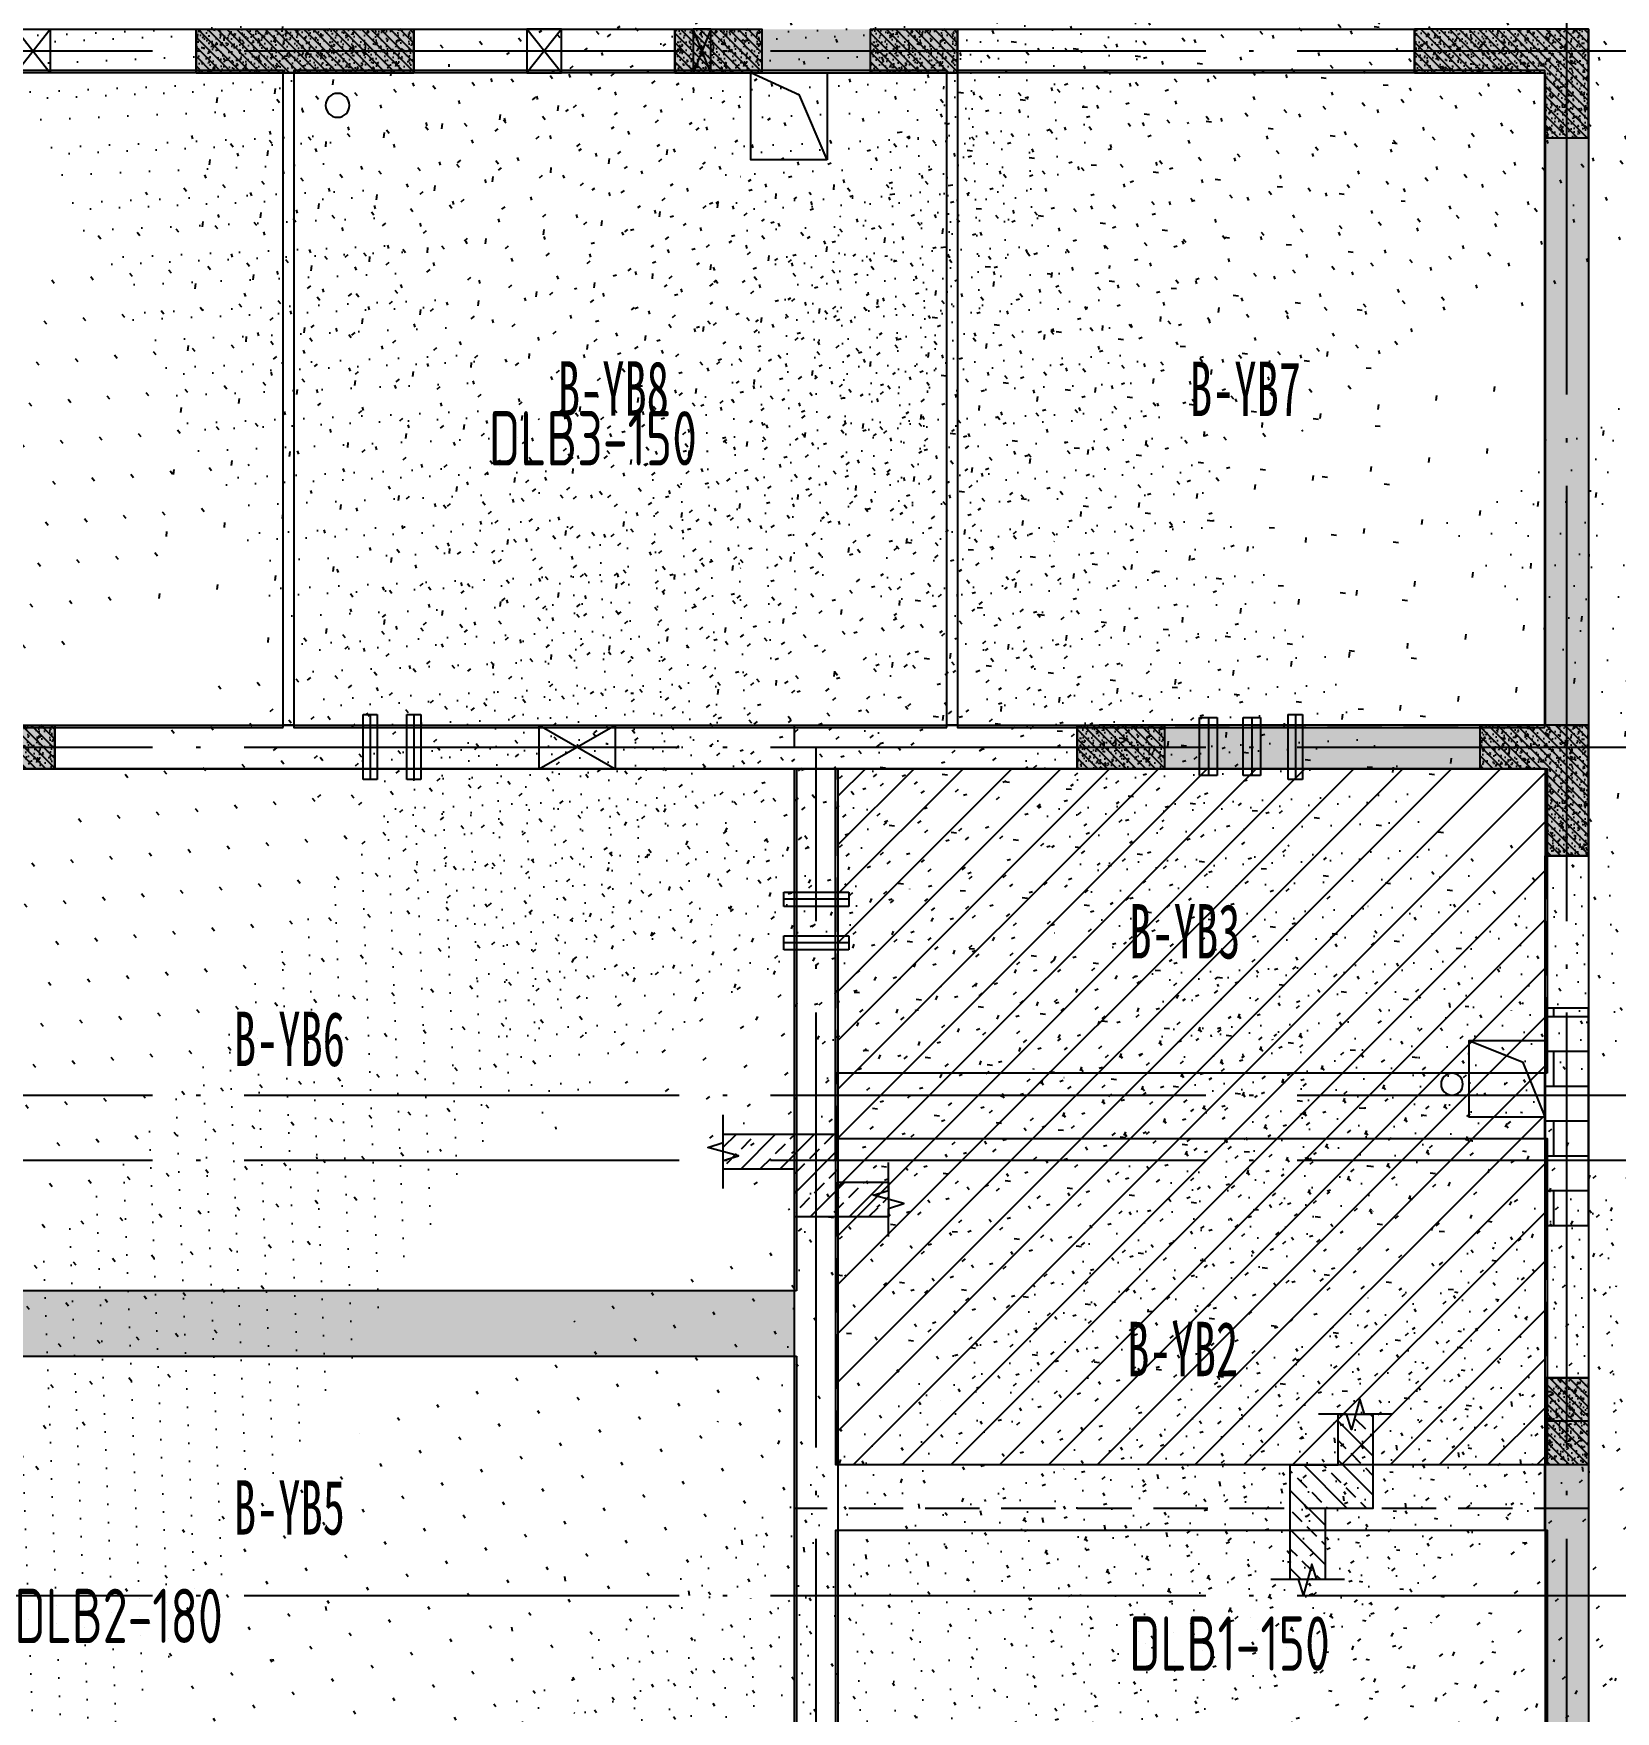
# Model space of a CAD drawing. Extents: x -3200781797 to -8106663, y 494714 to 1244925.
# Drawn here: x -8135948 to -8128677, y 687367 to 695081 of the extents above; entities that cross this region are included whole.
import ezdxf
from ezdxf.enums import TextEntityAlignment as Align
from ezdxf.xclip import XClip

# ---------------------------------------------------------------- set-up
doc = ezdxf.new("R2010")
doc.units = 0
doc.header["$LTSCALE"] = 1000
doc.header["$MEASUREMENT"] = 0
doc.header["$XCLIPFRAME"] = 0
for name, pattern in [('125-墙体$0$CENTER2', [1.125, 0.75, -0.125, 0.125, -0.125]), ('125-墙体$0$CONTINOUS', [0]), ('3#-轴线$0$DOTE', [2.4200000000000004, 2, -0.2, 0.02, -0.2]), ('3#4#5#$0$DASH', [0.35, 0.25, -0.1]), ('3#4#5#模板$0$DASH', [0.35, 0.25, -0.1])]:
    doc.linetypes.add(name, pattern=pattern)
for name, color, linetype in [('125-墙体$0$DUCT-排烟中心线', 5, '125-墙体$0$CENTER2'), ('125-墙体$0$DUCT-排烟管', 2, 'Continuous'), ('125-墙体$0$DUCT-送风中心线', 5, '125-墙体$0$CENTER2'), ('125-墙体$0$DUCT-送风管', 4, 'Continuous'), ('125-墙体$0$HATCH', 254, 'Continuous'), ('125-墙体$0$S-SLAB-HOLE', 5, 'Continuous'), ('125-墙体$0$S-WALL', 40, 'Continuous'), ('125-墙体$0$S-WALL-BEAM', 120, 'Continuous'), ('125-墙体$0$S-WALL-COLU', 252, '125-墙体$0$CONTINOUS'), ('125-墙体$0$S-WALL-COLU-HATC', 16, 'Continuous'), ('125-墙体$0$S-WALL-HATC', 253, 'Continuous'), ('125-墙体$0$提结构条件', 7, 'Continuous'), ('125-墙体$0$暖-首层和标准层暖通套管_TZ$0$H-暖洞-剪力墙', 6, 'Continuous'), ('125-墙体$0$暖-首层和标准层暖通套管_TZ$0$H-暖洞-穿梁', 3, 'Continuous'), ('3#-轴线$0$A-ANNO-DOTE', 10, '3#-轴线$0$DOTE'), ('3#4#5#$0$PC-SLAB', 6, '3#4#5#$0$DASH'), ('3#4#5#$0$S-ANNO-TEXT', 7, 'Continuous'), ('3#4#5#$0$S-PC-SLAB', 6, 'Continuous'), ('3#4#5#$0$S-WALL-HATC', 253, 'Continuous'), ('3#4#5#模板$0$S-SLAB-TEXT', 120, 'Continuous'), ('3#4#5#模板$0$南北楼-结构布置-地上 -新修改$0$S-ANNO-THIN', 3, 'Continuous'), ('3#4#5#模板$0$南北楼-结构布置-地上 -新修改$0$S-SLAB-HATC', 200, 'Continuous')]:
    doc.layers.add(name, color=color, linetype=linetype)
doc.styles.add('3#4#5#$0$外部参照 1$0$宋体', font='', dxfattribs={"width": 0.8})
doc.styles.add('3#4#5#模板$0$TSSD_Rein', font='tssdeng.shx', dxfattribs={"width": 0.7, "bigfont": 'hztxt.shx'})
doc.styles.get('3#4#5#$0$外部参照 1$0$宋体').set_extended_font_data('SimSun')

# ---------------------------------------------------------------- blocks, each defined once
blk = doc.blocks.new('3#4#5#模板$0$banhou-1')
at = {"layer": '3#4#5#模板$0$S-SLAB-TEXT', "style": '3#4#5#模板$0$TSSD_Rein', "width": 0.7}
for s, p in [('DLB3-150', (97606.37847163528, 30506.78048985731)), ('DLB2-180', (95425.35574374581, 25093.04769474664)), ('DLB1-150', (100549.0542352879, 24965.91876591137))]:
    blk.add_text(s, height=250, dxfattribs=at).set_placement(p, align=Align.BOTTOM_LEFT)
blk = doc.blocks.new('3#4#5#模板$0$A$C4139bdaf')
h = blk.add_hatch()
h.set_pattern_fill('ANSI31', color=251, scale=100)
h.set_pattern_definition([(45, (-7702.687107387464, -122599.998702767), (-112.2532015133644, 112.2532015133644), [])])
h.paths.add_polyline_path([(41799.99894117552, 400.0004981558304), (38549.99894117552, 400.0004981558304), (38549.99894117552, 3600.00049815583), (41799.99894117552, 3600.00049815583)])
at = {"layer": '3#4#5#模板$0$南北楼-结构布置-地上 -新修改$0$S-SLAB-HATC'}
h = blk.add_hatch(dxfattribs=at)
h.set_pattern_fill('ANSI33', color=256, scale=20, angle=-180)
h.set_pattern_definition([(225, (-97140.40961170068, 14928.68641716003), (89.8025612106915, -89.80256121069156), []), (225, (-97230.21221170062, 14928.68641716003), (89.8025612106915, -89.80256121069156), [63.5, -31.75])])
h.paths.add_polyline_path([(38782.82615846198, 1540.000498157271), (38349.99899349036, 1540.00049815794), (38349.99899349042, 1760.00049815794), (38022.82615846203, 1760.000498157984), (38022.82615846203, 1920.000498157984), (38349.99899349117, 1920.000498156835), (38549.99899349117, 1920.000498156907), (38549.99899349117, 1700.000498156907), (38782.82615846203, 1700.000498156922)])
h = blk.add_hatch(dxfattribs=at)
h.set_pattern_fill('ANSI33', color=256, scale=20, angle=-90.00000000000001)
h.set_pattern_definition([(315, (-10484.96389514898, -99104.50567386462), (89.80256121069155, 89.80256121069151), []), (315, (-10484.96389514898, -99194.30827386456), (89.80256121069155, 89.80256121069151), [63.5, -31.75])])
h.paths.add_polyline_path([(41008.82143335836, 632.8276631278568), (41008.82143335772, 200.0004981562379), (40788.82143335772, 200.0004981562961), (40788.82143335766, -127.172336872085), (40628.82143335766, -127.1723368720995), (40628.82143335883, 200.0004981570382), (40628.82143335871, 400.0004981570382), (40848.82143335871, 400.0004981570528), (40848.82143335871, 632.827663127915)])
at = {"linetype": '3#4#5#模板$0$DASH'}
for points in [[(41999.99894117552, 200.0004981558304), (38349.99894117552, 200.0004981558304), (38349.99894117552, 3800.00049815583), (41999.99894117552, 3800.00049815583)], [(41799.99894117552, 400.0004981558304), (38549.99894117552, 400.0004981558304), (38549.99894117552, 3600.00049815583), (41799.99894117552, 3600.00049815583)]]:
    blk.add_lwpolyline(points, close=True, dxfattribs=at)
at = {"layer": '3#4#5#模板$0$南北楼-结构布置-地上 -新修改$0$S-ANNO-THIN'}
for points in [[(38022.82615846168, 1670.400498158007), (38022.82615846209, 1798.400498158007), (38093.22615846217, 1820.80049815774), (37952.4261584623, 1859.20049815817), (38022.82615846244, 1881.600498158019), (38022.82615846285, 2009.600498158019)], [(38782.82615846198, 1450.400498157469), (38782.82615846198, 1578.400498157178), (38853.22615846188, 1600.800498157143), (38712.4261584623, 1639.200498156992), (38782.82615846198, 1661.600498157015), (38782.82615846198, 1789.600498156724)], [(41098.42143335822, 632.8276631278713), (40970.42143335845, 632.8276631278568), (40948.02143335855, 703.2276631277055), (40909.62143335864, 562.4276631281245), (40887.22143335862, 632.8276631278568), (40759.22143335897, 632.8276631278422)], [(40878.42143335764, -127.1723368724342), (40750.42143335764, -127.1723368720413), (40728.02143335791, -56.77233687195985), (40689.62143335748, -197.5723368718318), (40667.22143335763, -127.1723368716921), (40539.22143335763, -127.1723368712992)]]:
    blk.add_lwpolyline(points, dxfattribs=at)
at = {"layer": '3#4#5#模板$0$南北楼-结构布置-地上 -新修改$0$S-SLAB-HATC'}
for points in [[(38782.82615846198, 1540.000498157271), (38349.99899349036, 1540.00049815794), (38349.99899349042, 1760.00049815794), (38022.82615846203, 1760.000498157984), (38022.82615846203, 1920.000498157984), (38349.99899349117, 1920.000498156835), (38549.99899349117, 1920.000498156907), (38549.99899349117, 1700.000498156907), (38782.82615846203, 1700.000498156922)], [(41008.82143335836, 632.8276631278568), (41008.82143335772, 200.0004981562379), (40788.82143335772, 200.0004981562961), (40788.82143335766, -127.172336872085), (40628.82143335766, -127.1723368720995), (40628.82143335883, 200.0004981570382), (40628.82143335871, 400.0004981570382), (40848.82143335871, 400.0004981570528), (40848.82143335871, 632.827663127915)]]:
    blk.add_lwpolyline(points, close=True, dxfattribs=at)
blk = doc.blocks.new('3#4#5#$0$ban111')
at = {"layer": '3#4#5#$0$S-WALL-HATC', "ltscale": 100}
h = blk.add_hatch(dxfattribs=at)
h.set_pattern_fill('AR-CONC', color=256, scale=25, angle=-360.0000000000001, style=0)
h.set_pattern_definition([(49.99999999999994, (-2021084971.688381, 37341211722.80309), (179.3150456501884, -15.68803374564894), [18.75, -206.25]), (355, (-2021084971.688381, 37341211722.80309), (-34.68783340324983, 188.048033425003), [15, -165]), (100.4513999999999, (-2021084956.745461, 37341211721.49575), (144.6273454285055, 172.3598855152383), [15.93504749999993, -175.2855279999988]), (46.18419999999992, (-2021084971.688381, 37341211772.80309), (266.8102621564111, -41.37975358225476), [28.125, -309.3749999999999]), (96.63559999999993, (-2021084949.454195, 37341211769.35476), (233.6656763871761, 243.5294677251102), [23.90257199999984, -262.9282499999974]), (351.1841999999999, (-2021084971.688381, 37341211772.80309), (233.665486283407, 243.5296502313309), [22.49999999999984, -247.4999999999987]), (20.99999999999995, (-2021084946.688381, 37341211760.30309), (149.2267630296153, -100.6547226663348), [18.75, -206.25]), (326, (-2021084946.688381, 37341211760.30309), (60.8288329803956, 181.2875112617132), [15, -165]), (71.45139999999999, (-2021084934.252823, 37341211751.91518), (210.0556571453726, 80.63262417748791), [15.9350475, -175.285528]), (37.49999999999994, (-2021084971.688381, 37341211722.80309), (3.039963829322741, 83.22346345782788), [0, -162.9999999999988, 0, -167.4999999999988, 0, -165.6249999999988]), (7.499999999999932, (-2021084971.688381, 37341211722.80309), (65.76738436053724, 98.60292797059), [0, -95.5, 0, -159.25, 0, -63.125]), (327.4999999999999, (-2021085027.438381, 37341211722.80309), (133.4556090431022, -5.638717933595058), [0, -62.49999999999999, 0, -195, 0, -258.7499999999999]), (317.4999999999999, (-2021085052.438381, 37341211722.80309), (145.7965423355966, 25.0262455830793), [0, -81.25, 0, -129.5, 0, -183.75])])
h.paths.add_polyline_path([(-229032.0009487905, 409975.0000811631), (-228982.0009030856, 409975.0000750691), (-228982.0009944952, 412974.9999572062), (-229032.0010402, 412974.9999633002)])
h = blk.add_hatch(dxfattribs=at)
h.set_pattern_fill('AR-CONC', color=256, scale=25, angle=-360.0000000000001, style=0)
h.set_pattern_definition([(49.99999999999994, (-2021081921.688322, 37341211722.80318), (179.3150456501884, -15.68803374564894), [18.75, -206.25]), (355, (-2021081921.688322, 37341211722.80318), (-34.68783340324983, 188.048033425003), [15, -165]), (100.4513999999999, (-2021081906.745402, 37341211721.49584), (144.6273454285055, 172.3598855152383), [15.93504749999993, -175.2855279999988]), (46.18419999999992, (-2021081921.688322, 37341211772.80318), (266.8102621564111, -41.37975358225476), [28.125, -309.3749999999999]), (96.63559999999993, (-2021081899.454136, 37341211769.35485), (233.6656763871761, 243.5294677251102), [23.90257199999984, -262.9282499999974]), (351.1841999999999, (-2021081921.688322, 37341211772.80318), (233.665486283407, 243.5296502313309), [22.49999999999984, -247.4999999999987]), (20.99999999999995, (-2021081896.688322, 37341211760.30318), (149.2267630296153, -100.6547226663348), [18.75, -206.25]), (326, (-2021081896.688322, 37341211760.30318), (60.8288329803956, 181.2875112617132), [15, -165]), (71.45139999999999, (-2021081884.252764, 37341211751.91528), (210.0556571453726, 80.63262417748791), [15.9350475, -175.285528]), (37.49999999999994, (-2021081921.688322, 37341211722.80318), (3.039963829322741, 83.22346345782788), [0, -162.9999999999988, 0, -167.4999999999988, 0, -165.6249999999988]), (7.499999999999932, (-2021081921.688322, 37341211722.80318), (65.76738436053724, 98.60292797059), [0, -95.5, 0, -159.25, 0, -63.125]), (327.4999999999999, (-2021081977.438322, 37341211722.80318), (133.4556090431022, -5.638717933595058), [0, -62.49999999999999, 0, -195, 0, -258.7499999999999]), (317.4999999999999, (-2021082002.438322, 37341211722.80318), (145.7965423355966, 25.0262455830793), [0, -81.25, 0, -129.5, 0, -183.75])])
h.paths.add_polyline_path([(-225982.0008890695, 409975.0001695258), (-225932.0008433646, 409975.0001634318), (-225932.0009347743, 412975.0000455689), (-225982.0009804791, 412975.0000516628)])
h = blk.add_hatch(dxfattribs=at)
h.set_pattern_fill('AR-CONC', color=256, scale=25, angle=-270.0000000000001, style=0)
h.set_pattern_definition([(139.9999999999999, (-37341041949.50107, -2020433459.266459), (15.6880337456489, 179.3150456501884), [18.75, -206.25]), (84.99999999999994, (-37341041949.50107, -2020433459.266459), (-188.048033425003, -34.68783340324987), [15, -165]), (190.4513999999999, (-37341041948.19373, -2020433444.323539), (-172.3598855152383, 144.6273454285055), [15.93504749999984, -175.2855279999974]), (136.1841999999999, (-37341041999.50107, -2020433459.266459), (41.37975358225471, 266.8102621564111), [28.125, -309.375]), (186.6356, (-37341041996.05274, -2020433437.032273), (-243.5294677251103, 233.665676387176), [23.902572, -262.92825]), (81.18419999999995, (-37341041999.50107, -2020433459.266459), (-243.529650231331, 233.665486283407), [22.5, -247.5]), (111, (-37341041987.00107, -2020433434.266459), (100.6547226663348, 149.2267630296154), [18.75, -206.25]), (55.99999999999998, (-37341041987.00107, -2020433434.266459), (-181.2875112617132, 60.82883298039556), [15, -165]), (161.4514, (-37341041978.61317, -2020433421.830901), (-80.63262417748795, 210.0556571453725), [15.9350475, -175.285528]), (127.5, (-37341041949.50107, -2020433459.266459), (-83.22346345782788, 3.039963829322726), [0, -162.9999999999974, 0, -167.4999999999974, 0, -165.6249999999974]), (97.49999999999993, (-37341041949.50107, -2020433459.266459), (-98.60292797059002, 65.76738436053722), [0, -95.5, 0, -159.25, 0, -63.125]), (57.49999999999993, (-37341041949.50107, -2020433515.016459), (5.638717933595033, 133.4556090431022), [0, -62.5, 0, -195, 0, -258.75]), (47.49999999999995, (-37341041949.50107, -2020433540.016459), (-25.02624558307933, 145.7965423355966), [0, -81.25, 0, -129.5, 0, -183.75])])
h.paths.add_polyline_path([(-231732.0007770516, 408074.9993999199), (-231732.0007770516, 408374.9993999199), (-228482.0009142609, 408374.99939992), (-228482.0009142608, 408074.99939992)])
h = blk.add_hatch(dxfattribs=at)
h.set_pattern_fill('AR-CONC', color=256, scale=25, angle=-270.0000000000001, style=0)
h.set_pattern_definition([(139.9999999999999, (-37341047970.11734, -2020434559.27922), (15.6880337456489, 179.3150456501884), [18.75, -206.25]), (84.99999999999994, (-37341047970.11734, -2020434559.27922), (-188.048033425003, -34.68783340324987), [15, -165]), (190.4513999999999, (-37341047968.81001, -2020434544.3363), (-172.3598855152383, 144.6273454285055), [15.93504749999986, -175.2855279999978]), (136.1841999999999, (-37341048020.11734, -2020434559.27922), (41.37975358225471, 266.8102621564111), [28.125, -309.375]), (186.6356, (-37341048016.66901, -2020434537.045033), (-243.5294677251103, 233.665676387176), [23.902572, -262.92825]), (81.18419999999995, (-37341048020.11734, -2020434559.27922), (-243.529650231331, 233.665486283407), [22.5, -247.5]), (111, (-37341048007.61734, -2020434534.27922), (100.6547226663348, 149.2267630296154), [18.75, -206.25]), (55.99999999999998, (-37341048007.61734, -2020434534.27922), (-181.2875112617132, 60.82883298039556), [15, -165]), (161.4514, (-37341047999.22944, -2020434521.843661), (-80.63262417748795, 210.0556571453725), [15.9350475, -175.285528]), (127.5, (-37341047970.11734, -2020434559.27922), (-83.22346345782788, 3.039963829322726), [0, -162.9999999999978, 0, -167.4999999999978, 0, -165.6249999999978]), (97.49999999999993, (-37341047970.11734, -2020434559.27922), (-98.60292797059002, 65.76738436053722), [0, -95.5, 0, -159.25, 0, -63.125]), (57.49999999999993, (-37341047970.11734, -2020434615.02922), (5.638717933595033, 133.4556090431022), [0, -62.5, 0, -195, 0, -258.75]), (47.49999999999995, (-37341047970.11734, -2020434640.02922), (-25.02624558307933, 145.7965423355966), [0, -81.25, 0, -129.5, 0, -183.75])])
h.paths.add_polyline_path([(-228282.0000004165, 407074.9996759502), (-228282.0000004165, 407374.9996759502), (-222682.0001376258, 407374.9996759502), (-222682.0001376258, 407074.9996759502)])
h = blk.add_hatch(dxfattribs=at)
h.set_pattern_fill('AR-CONC', color=256, scale=25, angle=-270.0000000000001, style=0)
h.set_pattern_definition([(139.9999999999999, (-37341041949.50085, -2020435259.266088), (15.6880337456489, 179.3150456501884), [18.75, -206.25]), (84.99999999999994, (-37341041949.50085, -2020435259.266088), (-188.048033425003, -34.68783340324987), [15, -165]), (190.4513999999999, (-37341041948.19351, -2020435244.323169), (-172.3598855152383, 144.6273454285055), [15.93504749999985, -175.2855279999976]), (136.1841999999999, (-37341041999.50085, -2020435259.266088), (41.37975358225471, 266.8102621564111), [28.125, -309.375]), (186.6356, (-37341041996.05252, -2020435237.031902), (-243.5294677251103, 233.665676387176), [23.902572, -262.92825]), (81.18419999999995, (-37341041999.50085, -2020435259.266088), (-243.529650231331, 233.665486283407), [22.5, -247.5]), (111, (-37341041987.00085, -2020435234.266088), (100.6547226663348, 149.2267630296154), [18.75, -206.25]), (55.99999999999998, (-37341041987.00085, -2020435234.266088), (-181.2875112617132, 60.82883298039556), [15, -165]), (161.4514, (-37341041978.61295, -2020435221.83053), (-80.63262417748795, 210.0556571453725), [15.9350475, -175.285528]), (127.5, (-37341041949.50085, -2020435259.266088), (-83.22346345782788, 3.039963829322726), [0, -162.9999999999976, 0, -167.4999999999976, 0, -165.6249999999976]), (97.49999999999993, (-37341041949.50085, -2020435259.266088), (-98.60292797059002, 65.76738436053722), [0, -95.5, 0, -159.25, 0, -63.125]), (57.49999999999993, (-37341041949.50085, -2020435315.016088), (5.638717933595033, 133.4556090431022), [0, -62.5, 0, -195, 0, -258.75]), (47.49999999999995, (-37341041949.50085, -2020435340.016088), (-25.02624558307933, 145.7965423355966), [0, -81.25, 0, -129.5, 0, -183.75])])
h.paths.add_polyline_path([(-231732.0009944941, 406274.999770995), (-231732.0009944941, 406574.999770995), (-228482.0011317034, 406574.999770995), (-228482.0011317034, 406274.999770995)])
at = {"layer": '3#4#5#$0$S-PC-SLAB'}
for points in [[(-231732.0009944952, 409964.9999670067), (-231732.0009944952, 412984.9999670067), (-229032.0009944952, 412984.9999670067), (-229032.0009944952, 409964.9999670067)], [(-228982.0009347743, 409965.0000553694), (-228982.0009347743, 412985.0000553694), (-225982.0009347743, 412985.0000553694), (-225982.0009347743, 409965.0000553694)], [(-225932.0008750532, 409965.0001437321), (-225932.0008750532, 412985.0001437321), (-223232.0008750532, 412985.0001437321), (-223232.0008750532, 409965.0001437321)], [(-228292.0000004165, 407374.9996759502), (-222672.0000004176, 407374.9996759502), (-222672.0000004176, 409774.9996759502), (-228292.0000004165, 409774.9996759502)], [(-231742.0009944941, 406574.999770995), (-228472.0009944952, 406574.999770995), (-228472.0007770527, 408074.99939992), (-231742.0007770516, 408074.9993999199)], [(-231742.0009944941, 402074.999770995), (-228472.0009944952, 402074.999770995), (-228472.0009944952, 406274.999770995), (-231742.0009944941, 406274.999770995)]]:
    blk.add_lwpolyline(points, close=True, dxfattribs=at)
for points in [[(-231742.0009944941, 408375.0000233312), (-228481.762625733, 408374.9990105955), (-228471.762625733, 408374.9990105955), (-228471.7626257332, 407975.9280014599), (-228471.7626257332, 407975.9274881768), (-228471.7626257332, 409775.0000233313), (-231742.0009944942, 409775.0000233312), (-231742.0009944941, 408375.0000233312)], [(-228292.0000004165, 407074.9996759502), (-228292.0000004165, 404774.999505111), (-221472.0000000006, 404774.999505111), (-221472.0000000006, 405874.999505111), (-222672.0009932823, 405874.9613272593), (-222672.0000004176, 407074.9996759502), (-228292.0000004165, 407074.9996759502)]]:
    blk.add_lwpolyline(points, dxfattribs=at)
at = {"layer": '3#4#5#$0$S-WALL-HATC', "ltscale": 100}
for points in [[(-229032.0009487905, 409975.0000811631), (-228982.0009030856, 409975.0000750691), (-228982.0009944952, 412974.9999572062), (-229032.0010402, 412974.9999633002)], [(-225982.0008890695, 409975.0001695258), (-225932.0008433646, 409975.0001634318), (-225932.0009347743, 412975.0000455689), (-225982.0009804791, 412975.0000516628)], [(-231732.0007770516, 408074.9993999199), (-231732.0007770516, 408374.9993999199), (-228482.0009142609, 408374.99939992), (-228482.0009142608, 408074.99939992)], [(-228282.0000004165, 407074.9996759502), (-228282.0000004165, 407374.9996759502), (-222682.0001376258, 407374.9996759502), (-222682.0001376258, 407074.9996759502)], [(-231732.0009944941, 406274.999770995), (-231732.0009944941, 406574.999770995), (-228482.0011317034, 406574.999770995), (-228482.0011317034, 406274.999770995)]]:
    blk.add_lwpolyline(points, close=True, dxfattribs=at)
blk = doc.blocks.new('3#4#5#$0$5#')
at = {"layer": '3#4#5#$0$S-ANNO-TEXT', "xscale": -1}
blk.add_blockref('3#4#5#$0$ban111', (-43035.68741598609, -247400.0000532265), dxfattribs=at)
at = {"layer": '3#4#5#$0$PC-SLAB', "linetype": 'ByBlock', "style": '3#4#5#$0$外部参照 1$0$宋体', "width": 0.6}
for s, p in [('B-YB8', (184414.3135094283, 164121.6105128663)), ('B-YB7', (187319.5535272729, 164121.6105128663)), ('B-YB3', (187041.0118908731, 161625.7346227898)), ('B-YB6', (182925.2985424202, 161131.2348421328)), ('B-YB2', (187030.9535744237, 159707.4996487068)), ('B-YB5', (182925.2985420031, 158977.3336956237))]:
    blk.add_text(s, height=250, dxfattribs=at).set_placement(p, align=Align.MIDDLE)
blk = doc.blocks.new('3#-轴线')
at = {"layer": '3#-轴线$0$A-ANNO-DOTE'}
for points in [[(41800, -16100), (41800, 5500)], [(-3000, 0), (44800, 0)], [(-3000, -3200), (44800, -3200)], [(38350, -16100), (38350, -3200)], [(-3000, -4800), (44800, -4800)], [(-3000, -5100), (44800, -5100)], [(-3000, -7100), (44800, -7100)]]:
    blk.add_lwpolyline(points, dxfattribs=at)
blk = doc.blocks.new('125-墙体$0$retert')
at = {"layer": '125-墙体$0$暖-首层和标准层暖通套管_TZ$0$H-暖洞-剪力墙'}
for p, q in [((55012.64504557895, 61028.66467393409), (54812.65341164428, 61187.66467393409)), ((54812.65341164428, 61028.66467393409), (55012.64504557895, 61187.66467393409))]:
    blk.add_line(p, q, dxfattribs=at)
blk.add_lwpolyline([(55012.64504557895, 61028.66467393409), (55012.64504557895, 61187.66467393409), (54812.65341164428, 61187.66467393409), (54812.65341164428, 61028.66467393409)], close=True, dxfattribs=at)
blk = doc.blocks.new('125-墙体$0$ewrewr')
at = {"layer": '125-墙体$0$暖-首层和标准层暖通套管_TZ$0$H-暖洞-穿梁', "color": 2}
for p, q in [((54897.97373564044, 62306.12384276799), (54817.97373564044, 62106.1238428404)), ((54897.97373564044, 62106.1238428404), (54817.97373564044, 62306.12384276799))]:
    blk.add_line(p, q, dxfattribs=at)
blk.add_lwpolyline([(54897.97373564044, 62306.12384276799), (54817.97373564044, 62306.12384276799), (54817.97373564044, 62106.1238428404), (54897.97373564044, 62106.1238428404)], close=True, dxfattribs=at)
blk = doc.blocks.new('125-墙体$0$tretyyt')
at = {"layer": '125-墙体$0$暖-首层和标准层暖通套管_TZ$0$H-暖洞-穿梁', "color": 5}
for p, q in [((52497.95184686818, 59279.6456090584), (52297.95184694059, 59359.6456090584)), ((52297.95184694059, 59279.6456090584), (52497.95184686818, 59359.6456090584))]:
    blk.add_line(p, q, dxfattribs=at)
blk.add_lwpolyline([(52497.95184686818, 59279.6456090584), (52497.95184686818, 59359.6456090584), (52297.95184694059, 59359.6456090584), (52297.95184694059, 59279.6456090584)], close=True, dxfattribs=at)
blk = doc.blocks.new('125-墙体$0$rtret')
at = {"layer": '125-墙体$0$暖-首层和标准层暖通套管_TZ$0$H-暖洞-穿梁', "color": 3}
for p, q in [((53777.45084473341, 61921.49800726742), (53618.45084473352, 61721.49800733983)), ((53777.45084473341, 61721.49800733983), (53618.45084473352, 61921.49800726742))]:
    blk.add_line(p, q, dxfattribs=at)
blk.add_lwpolyline([(53777.45084473341, 61921.49800726742), (53618.45084473352, 61921.49800726742), (53618.45084473352, 61721.49800733983), (53777.45084473341, 61721.49800733983)], close=True, dxfattribs=at)
blk = doc.blocks.new('125-墙体$0$she')
at = {"layer": '125-墙体$0$DUCT-排烟中心线'}
for p, q in [((1247.683420373389, -3050.689154202279), (1247.683420373374, -3349.31108146171)), ((5300.000300035208, -3050.689154202279), (5300.000300035223, -3349.31108146171)), ((5500.000150017608, -3050.689384998579), (5500.000150017622, -3349.311312258011)), ((7449.829196583538, -3050.68961579488), (7449.829196583552, -3349.311543054311)), ((3300.689267166526, -3900.000693814996), (3599.311194425958, -3900.000693814989)), ((3300.689036370226, -4100.000543797403), (3599.310963629658, -4100.000543797396))]:
    blk.add_line(p, q, dxfattribs=at)
at = {"layer": '125-墙体$0$DUCT-排烟管'}
for p, q in [((1215.183420373389, -3050.689154202279), (1215.183420373374, -3349.31108146171)), ((1280.183420373389, -3050.689154202279), (1215.183420373389, -3050.689154202279)), ((1280.183420373374, -3349.31108146171), (1280.183420373389, -3050.689154202279)), ((5267.500300035208, -3050.689154202279), (5267.500300035223, -3349.31108146171)), ((5332.500300035208, -3050.689154202279), (5267.500300035208, -3050.689154202279)), ((5332.500300035223, -3349.31108146171), (5332.500300035208, -3050.689154202279)), ((5467.500150017608, -3050.689384998579), (5467.500150017622, -3349.311312258011)), ((5532.500150017608, -3050.689384998579), (5467.500150017608, -3050.689384998579)), ((5532.500150017622, -3349.311312258011), (5532.500150017608, -3050.689384998579)), ((7482.329196583552, -3349.311543054311), (7482.329196583538, -3050.68961579488)), ((1215.183420373374, -3349.31108146171), (1280.183420373374, -3349.31108146171)), ((5267.500300035223, -3349.31108146171), (5332.500300035223, -3349.31108146171)), ((5467.500150017622, -3349.311312258011), (5532.500150017622, -3349.311312258011)), ((7417.329196583552, -3349.311543054311), (7482.329196583552, -3349.311543054311)), ((3599.311194425958, -3867.500693814989), (3300.689267166526, -3867.500693814996)), ((3300.689267166526, -3867.500693814996), (3300.689267166526, -3932.500693814996)), ((3300.689267166526, -3932.500693814996), (3599.311194425958, -3932.500693814989)), ((3599.311194425958, -3932.500693814989), (3599.311194425958, -3867.500693814989)), ((3599.310963629658, -4067.500543797396), (3300.689036370226, -4067.500543797403)), ((3300.689036370226, -4067.500543797403), (3300.689036370226, -4132.500543797403)), ((3599.310963629658, -4132.500543797396), (3599.310963629658, -4067.500543797396)), ((3300.689036370226, -4132.500543797403), (3599.310963629658, -4132.500543797396))]:
    blk.add_line(p, q, dxfattribs=at)
at = {"layer": '125-墙体$0$DUCT-送风中心线'}
for p, q in [((1447.683420373389, -3063.74848623795), (1447.683420373389, -3330.97650390194)), ((1647.683420373389, -3063.74848623795), (1647.683420373389, -3330.97650390194)), ((7549.829196583538, -3063.748486237739), (7549.829196583538, -3330.976503901729))]:
    blk.add_line(p, q, dxfattribs=at)
at = {"layer": '125-墙体$0$DUCT-送风管'}
for p, q in [((1407.683420373389, -3063.74848623795), (1407.683420373389, -3330.97650390194)), ((1487.683420373389, -3063.74848623795), (1407.683420373389, -3063.74848623795)), ((1487.683420373389, -3330.97650390194), (1487.683420373389, -3063.74848623795)), ((7509.829196583538, -3063.748486237739), (7509.829196583538, -3330.976503901729)), ((7589.829196583538, -3330.976503901729), (7589.829196583538, -3063.748486237739)), ((1407.683420373389, -3330.97650390194), (1487.683420373389, -3330.97650390194)), ((7509.829196583538, -3330.976503901729), (7589.829196583538, -3330.976503901729))]:
    blk.add_line(p, q, dxfattribs=at)
at = {"layer": '125-墙体$0$提结构条件', "color": 3}
for p, q in [((1607.683420373389, -3063.74848623795), (1607.683420373389, -3330.97650390194)), ((1687.683420373389, -3063.74848623795), (1607.683420373389, -3063.74848623795)), ((1687.683420373389, -3330.97650390194), (1687.683420373389, -3063.74848623795)), ((1607.683420373389, -3330.97650390194), (1687.683420373389, -3330.97650390194))]:
    blk.add_line(p, q, dxfattribs=at)
at = {"layer": '125-墙体$0$暖-首层和标准层暖通套管_TZ$0$H-暖洞-穿梁', "color": 6}
for p, q in [((4723.780598112178, -3100.0003486645), (4373.780598112178, -3300.00034859209)), ((4723.780598112178, -3300.00034859209), (4373.780598112178, -3100.0003486645))]:
    blk.add_line(p, q, dxfattribs=at)
blk.add_lwpolyline([(4723.780598112178, -3100.0003486645), (4373.780598112178, -3100.0003486645), (4373.780598112178, -3300.00034859209), (4723.780598112178, -3300.00034859209)], close=True, dxfattribs=at)
at = {"layer": '125-墙体$0$提结构条件', "xscale": -1}
blk.add_blockref('125-墙体$0$ewrewr', (58833.00008165452, -62206.12384276799), dxfattribs=at)
at = {"layer": '125-墙体$0$提结构条件', "xscale": -1, "rotation": 270}
for name, p in [('125-墙体$0$retert', (-56408.16467393417, -54912.6534037345)), ('125-墙体$0$tretyyt', (-50919.64560905844, -52397.95078706497))]:
    blk.add_blockref(name, p, dxfattribs=at)
at = {"layer": '125-墙体$0$提结构条件'}
blk.add_blockref('125-墙体$0$rtret', (-46647.95084473345, -61821.5067575188), dxfattribs=at)
blk = doc.blocks.new('125-墙体')
at = {"layer": '125-墙体$0$HATCH'}
h = blk.add_hatch(dxfattribs=at)
h.set_pattern_fill('BRICK1', color=256, scale=20, style=0)
h.set_pattern_definition([(0, (0, 0), (0, 160), []), (90, (0, 0), (-160, 160), [160, -160])])
h.paths.add_polyline_path([(99.98422405263409, -5400), (-100.0001143401884, -5400), (-100.0001143401884, -4400), (99.98422405263409, -4400)])
at = {"layer": '125-墙体$0$S-WALL-COLU-HATC'}
h = blk.add_hatch(dxfattribs=at)
h.set_pattern_fill('AR-CONC', color=256, scale=10)
h.set_pattern_definition([(49.99999999999999, (15637.05247968878, -240595.612466133), (71.72601826007535, -6.275213498259511), [7.5, -82.5]), (355, (15637.05247968878, -240595.612466133), (-13.8751333613, 75.21921337000119), [6, -66]), (100.4514, (15643.02964768877, -240596.135400133), (57.85093817140216, 68.94395420609536), [6.374018999999988, -70.1142111999998]), (46.18420000000002, (15637.05247968878, -240575.612466133), (106.7241048625644, -16.55190143290181), [11.24999999999994, -123.7499999999995]), (96.6356, (15645.94615418877, -240576.991796833), (93.46627055487033, 97.41178709004417), [9.561028799999999, -105.1713]), (351.1842, (15637.05247968878, -240575.612466133), (93.46619451336272, 97.41186009253246), [9, -99]), (21, (15647.05247968878, -240580.612466133), (59.69070521184616, -40.26188906653388), [7.5, -82.5]), (326.0000000000001, (15647.05247968878, -240580.612466133), (24.33153319215817, 72.5150045046853), [6, -66]), (71.4514, (15652.02670298878, -240583.967626733), (84.02226285814899, 32.25304967099524), [6.374019000000001, -70.1142112]), (37.50000000000001, (15637.05247968878, -240595.612466133), (1.215985531729067, 33.28938538313115), [0, -65.19999999999999, 0, -67, 0, -66.25]), (7.499999999999999, (15637.05247968878, -240595.612466133), (26.30695374421486, 39.44117118823603), [0, -38.2, 0, -63.7, 0, -25.25]), (327.5, (15614.75247968877, -240595.612466133), (53.3822436172409, -2.255487173437976), [0, -25, 0, -78, 0, -103.5]), (317.5, (15604.75247968877, -240595.612466133), (58.31861693423862, 10.01049823323177), [0, -32.5, 0, -51.8, 0, -73.5])])
h.paths.add_polyline_path([(100, -100), (99.98422405263409, -399.9996359648649), (-100.0157759473659, -399.9996359648649), (-100, 100), (700, 99.99999946041498), (700, -100.0000005393522)])
h = blk.add_hatch(dxfattribs=at)
h.set_pattern_fill('ANSI31', color=256, scale=250, style=0)
h.set_pattern_definition([(45, (15637.05247968878, -240595.612466133), (-22.09708691207961, 22.09708691207961), [])])
h.paths.add_polyline_path([(100, -100), (99.98422405263409, -399.9996359648649), (-100.0157759473659, -399.9996359648649), (-100, 100), (700, 99.99999946041498), (700, -100.0000005393522)])
h = blk.add_hatch(dxfattribs=at)
h.set_pattern_fill('AR-CONC', color=256, scale=10)
h.set_pattern_definition([(49.99999999999999, (12290.72775740876, -241007.8141536725), (71.72601826007535, -6.275213498259511), [7.5, -82.5]), (355, (12290.72775740876, -241007.8141536725), (-13.8751333613, 75.21921337000119), [6, -66]), (100.4514, (12296.70492540876, -241008.3370876726), (57.85093817140216, 68.94395420609536), [6.374018999999983, -70.11421119999972]), (46.18420000000002, (12290.72775740876, -240987.8141536725), (106.7241048625644, -16.55190143290181), [11.24999999999992, -123.7499999999994]), (96.6356, (12299.62143190876, -240989.1934843725), (93.46627055487033, 97.41178709004417), [9.561028799999999, -105.1713]), (351.1842, (12290.72775740876, -240987.8141536725), (93.46619451336272, 97.41186009253246), [9, -99]), (21, (12300.72775740876, -240992.8141536725), (59.69070521184616, -40.26188906653388), [7.5, -82.5]), (326.0000000000001, (12300.72775740876, -240992.8141536725), (24.33153319215817, 72.5150045046853), [6, -66]), (71.4514, (12305.70198070876, -240996.1693142726), (84.02226285814899, 32.25304967099524), [6.374019000000001, -70.1142112]), (37.50000000000001, (12290.72775740876, -241007.8141536725), (1.215985531729067, 33.28938538313115), [0, -65.19999999999999, 0, -67, 0, -66.25]), (7.499999999999999, (12290.72775740876, -241007.8141536725), (26.30695374421486, 39.44117118823603), [0, -38.2, 0, -63.7, 0, -25.25]), (327.5, (12268.42775740876, -241007.8141536725), (53.3822436172409, -2.255487173437976), [0, -25, 0, -78, 0, -103.5]), (317.5, (12258.42775740876, -241007.8141536725), (58.31861693423862, 10.01049823323177), [0, -32.5, 0, -51.8, 0, -73.5])])
h.paths.add_polyline_path([(3199.999502355931, -99.99890062701888), (3199.999502355931, 100.0010993729811), (2800, 100), (2800, -100)])
h = blk.add_hatch(dxfattribs=at)
h.set_pattern_fill('ANSI31', color=256, scale=250, style=0)
h.set_pattern_definition([(45, (12290.72775740876, -241007.8141536725), (-22.09708691207961, 22.09708691207961), [])])
h.paths.add_polyline_path([(3199.999502355931, 100.0010993729811), (2800, 100), (2800, -100), (3199.999502355931, -99.99890062701888)])
h = blk.add_hatch(dxfattribs=at)
h.set_pattern_fill('AR-CONC', color=256, scale=10)
h.set_pattern_definition([(49.99999999999999, (13190.72825505283, -241007.8152530455), (71.72601826007535, -6.275213498259511), [7.5, -82.5]), (355, (13190.72825505283, -241007.8152530455), (-13.8751333613, 75.21921337000119), [6, -66]), (100.4514, (13196.70542305283, -241008.3381870455), (57.85093817140216, 68.94395420609536), [6.374018999999982, -70.1142111999997]), (46.18420000000002, (13190.72825505283, -240987.8152530455), (106.7241048625644, -16.55190143290181), [11.24999999999992, -123.7499999999994]), (96.6356, (13199.62192955283, -240989.1945837455), (93.46627055487033, 97.41178709004417), [9.561028799999999, -105.1713]), (351.1842, (13190.72825505283, -240987.8152530455), (93.46619451336272, 97.41186009253246), [9, -99]), (21, (13200.72825505283, -240992.8152530455), (59.69070521184616, -40.26188906653388), [7.5, -82.5]), (326.0000000000001, (13200.72825505283, -240992.8152530455), (24.33153319215817, 72.5150045046853), [6, -66]), (71.4514, (13205.70247835282, -240996.1704136455), (84.02226285814899, 32.25304967099524), [6.374019000000001, -70.1142112]), (37.50000000000001, (13190.72825505283, -241007.8152530455), (1.215985531729067, 33.28938538313115), [0, -65.19999999999999, 0, -67, 0, -66.25]), (7.499999999999999, (13190.72825505283, -241007.8152530455), (26.30695374421486, 39.44117118823603), [0, -38.2, 0, -63.7, 0, -25.25]), (327.5, (13168.42825505283, -241007.8152530455), (53.3822436172409, -2.255487173437976), [0, -25, 0, -78, 0, -103.5]), (317.5, (13158.42825505283, -241007.8152530455), (58.31861693423862, 10.01049823323177), [0, -32.5, 0, -51.8, 0, -73.5])])
h.paths.add_polyline_path([(4100, -100), (4100, 100), (3700.000497644069, 99.99890062701888), (3700.000497644069, -100.0010993729811)])
h = blk.add_hatch(dxfattribs=at)
h.set_pattern_fill('ANSI31', color=256, scale=250, style=0)
h.set_pattern_definition([(45, (13190.72825505283, -241007.8152530455), (-22.09708691207961, 22.09708691207961), [])])
h.paths.add_polyline_path([(4100, 100), (3700.000497644069, 99.99890062701888), (3700.000497644069, -100.0010993729811), (4100, -100)])
h = blk.add_hatch(dxfattribs=at)
h.set_pattern_fill('AR-CONC', color=256, scale=10)
h.set_pattern_definition([(49.99999999999999, (14790.72775740876, -241007.8147561451), (71.72601826007535, -6.275213498259511), [7.5, -82.5]), (355, (14790.72775740876, -241007.8147561451), (-13.8751333613, 75.21921337000119), [6, -66]), (100.4514, (14796.70492540876, -241008.3376901451), (57.85093817140216, 68.94395420609536), [6.374018999999982, -70.1142111999997]), (46.18420000000002, (14790.72775740876, -240987.8147561451), (106.7241048625644, -16.55190143290181), [11.24999999999992, -123.7499999999994]), (96.6356, (14799.62143190876, -240989.1940868451), (93.46627055487033, 97.41178709004417), [9.561028799999999, -105.1713]), (351.1842, (14790.72775740876, -240987.8147561451), (93.46619451336272, 97.41186009253246), [9, -99]), (21, (14800.72775740876, -240992.8147561451), (59.69070521184616, -40.26188906653388), [7.5, -82.5]), (326.0000000000001, (14800.72775740876, -240992.8147561451), (24.33153319215817, 72.5150045046853), [6, -66]), (71.4514, (14805.70198070876, -240996.1699167451), (84.02226285814899, 32.25304967099524), [6.374019000000001, -70.1142112]), (37.50000000000001, (14790.72775740876, -241007.8147561451), (1.215985531729067, 33.28938538313115), [0, -65.19999999999999, 0, -67, 0, -66.25]), (7.499999999999999, (14790.72775740876, -241007.8147561451), (26.30695374421486, 39.44117118823603), [0, -38.2, 0, -63.7, 0, -25.25]), (327.5, (14768.42775740876, -241007.8147561451), (53.3822436172409, -2.255487173437976), [0, -25, 0, -78, 0, -103.5]), (317.5, (14758.42775740876, -241007.8147561451), (58.31861693423862, 10.01049823323177), [0, -32.5, 0, -51.8, 0, -73.5])])
h.paths.add_polyline_path([(6300, -99.9995030995342), (6300, 100.0004969004658), (5300, 99.99939752748469), (5300, -100.0006024725153)])
h = blk.add_hatch(dxfattribs=at)
h.set_pattern_fill('ANSI31', color=256, scale=250, style=0)
h.set_pattern_definition([(45, (14790.72775740876, -241007.8147561451), (-22.09708691207961, 22.09708691207961), [])])
h.paths.add_polyline_path([(6300, -99.9995030995342), (6300, 100.0004969004658), (5300, 99.99939752748469), (5300, -100.0006024725153)])
h = blk.add_hatch(dxfattribs=at)
h.set_pattern_fill('AR-CONC', color=256, scale=10)
h.set_pattern_definition([(49.99999999999999, (15637.05247968878, -243795.612466133), (71.72601826007535, -6.275213498259511), [7.5, -82.5]), (355, (15637.05247968878, -243795.612466133), (-13.8751333613, 75.21921337000119), [6, -66]), (100.4514, (15643.02964768877, -243796.135400133), (57.85093817140216, 68.94395420609536), [6.374018999999988, -70.1142111999998]), (46.18420000000002, (15637.05247968878, -243775.612466133), (106.7241048625644, -16.55190143290181), [11.24999999999994, -123.7499999999995]), (96.6356, (15645.94615418877, -243776.991796833), (93.46627055487033, 97.41178709004417), [9.561028799999999, -105.1713]), (351.1842, (15637.05247968878, -243775.612466133), (93.46619451336272, 97.41186009253246), [9, -99]), (21, (15647.05247968878, -243780.612466133), (59.69070521184616, -40.26188906653388), [7.5, -82.5]), (326.0000000000001, (15647.05247968878, -243780.612466133), (24.33153319215817, 72.5150045046853), [6, -66]), (71.4514, (15652.02670298878, -243783.967626733), (84.02226285814899, 32.25304967099524), [6.374019000000001, -70.1142112]), (37.50000000000001, (15637.05247968878, -243795.612466133), (1.215985531729067, 33.28938538313115), [0, -65.19999999999999, 0, -67, 0, -66.25]), (7.499999999999999, (15637.05247968878, -243795.612466133), (26.30695374421486, 39.44117118823603), [0, -38.2, 0, -63.7, 0, -25.25]), (327.5, (15614.75247968877, -243795.612466133), (53.3822436172409, -2.255487173437976), [0, -25, 0, -78, 0, -103.5]), (317.5, (15604.75247968877, -243795.612466133), (58.31861693423862, 10.01049823323177), [0, -32.5, 0, -51.8, 0, -73.5])])
h.paths.add_polyline_path([(100, -3300), (99.98422405263409, -3700), (-100.0157759473659, -3700), (-100, -3100), (399.9999080896377, -3100.000000539585), (399.9999080896377, -3300.000000539352)])
h = blk.add_hatch(dxfattribs=at)
h.set_pattern_fill('ANSI31', color=256, scale=250, style=0)
h.set_pattern_definition([(45, (15637.05247968878, -243795.612466133), (-22.09708691207961, 22.09708691207961), [])])
h.paths.add_polyline_path([(100, -3300), (99.98422405263409, -3700), (-100.0157759473659, -3700), (-100, -3100), (399.9999080896377, -3100.000000539585), (399.9999080896377, -3300.000000539352)])
h = blk.add_hatch(dxfattribs=at)
h.set_pattern_fill('AR-CONC', color=256, scale=10)
h.set_pattern_definition([(49.99999999999999, (11340.72825505283, -244207.8152530455), (71.72601826007535, -6.275213498259511), [7.5, -82.5]), (355, (11340.72825505283, -244207.8152530455), (-13.8751333613, 75.21921337000119), [6, -66]), (100.4514, (11346.70542305283, -244208.3381870455), (57.85093817140216, 68.94395420609536), [6.374018999999987, -70.11421119999979]), (46.18420000000002, (11340.72825505283, -244187.8152530455), (106.7241048625644, -16.55190143290181), [11.24999999999993, -123.7499999999995]), (96.6356, (11349.62192955283, -244189.1945837455), (93.46627055487033, 97.41178709004417), [9.561028799999999, -105.1713]), (351.1842, (11340.72825505283, -244187.8152530455), (93.46619451336272, 97.41186009253246), [9, -99]), (21, (11350.72825505283, -244192.8152530455), (59.69070521184616, -40.26188906653388), [7.5, -82.5]), (326.0000000000001, (11350.72825505283, -244192.8152530455), (24.33153319215817, 72.5150045046853), [6, -66]), (71.4514, (11355.70247835282, -244196.1704136455), (84.02226285814899, 32.25304967099524), [6.374019000000001, -70.1142112]), (37.50000000000001, (11340.72825505283, -244207.8152530455), (1.215985531729067, 33.28938538313115), [0, -65.19999999999999, 0, -67, 0, -66.25]), (7.499999999999999, (11340.72825505283, -244207.8152530455), (26.30695374421486, 39.44117118823603), [0, -38.2, 0, -63.7, 0, -25.25]), (327.5, (11318.42825505283, -244207.8152530455), (53.3822436172409, -2.255487173437976), [0, -25, 0, -78, 0, -103.5]), (317.5, (11308.42825505283, -244207.8152530455), (58.31861693423862, 10.01049823323177), [0, -32.5, 0, -51.8, 0, -73.5])])
h.paths.add_polyline_path([(2250, -3300), (2250, -3100), (1850.000497644069, -3100.001099372981), (1850.000497644069, -3300.001099372981)])
h = blk.add_hatch(dxfattribs=at)
h.set_pattern_fill('ANSI31', color=256, scale=250, style=0)
h.set_pattern_definition([(45, (11340.72825505283, -244207.8152530455), (-22.09708691207961, 22.09708691207961), [])])
h.paths.add_polyline_path([(2250, -3100), (1850.000497644069, -3100.001099372981), (1850.000497644069, -3300.001099372981), (2250, -3300)])
h = blk.add_hatch(dxfattribs=at)
h.set_pattern_fill('AR-CONC', color=256, scale=10)
h.set_pattern_definition([(49.99999999999999, (16440.72775740876, -244207.8143496843), (71.72601826007535, -6.275213498259511), [7.5, -82.5]), (355, (16440.72775740876, -244207.8143496843), (-13.8751333613, 75.21921337000119), [6, -66]), (100.4514, (16446.70492540876, -244208.3372836843), (57.85093817140216, 68.94395420609536), [6.374018999999985, -70.11421119999976]), (46.18420000000002, (16440.72775740876, -244187.8143496843), (106.7241048625644, -16.55190143290181), [11.24999999999993, -123.7499999999994]), (96.6356, (16449.62143190876, -244189.1936803843), (93.46627055487033, 97.41178709004417), [9.561028799999999, -105.1713]), (351.1842, (16440.72775740876, -244187.8143496843), (93.46619451336272, 97.41186009253246), [9, -99]), (21, (16450.72775740876, -244192.8143496843), (59.69070521184616, -40.26188906653388), [7.5, -82.5]), (326.0000000000001, (16450.72775740876, -244192.8143496843), (24.33153319215817, 72.5150045046853), [6, -66]), (71.4514, (16455.70198070876, -244196.1695102843), (84.02226285814899, 32.25304967099524), [6.374019000000001, -70.1142112]), (37.50000000000001, (16440.72775740876, -244207.8143496843), (1.215985531729067, 33.28938538313115), [0, -65.19999999999999, 0, -67, 0, -66.25]), (7.499999999999999, (16440.72775740876, -244207.8143496843), (26.30695374421486, 39.44117118823603), [0, -38.2, 0, -63.7, 0, -25.25]), (327.5, (16418.42775740876, -244207.8143496843), (53.3822436172409, -2.255487173437976), [0, -25, 0, -78, 0, -103.5]), (317.5, (16408.42775740876, -244207.8143496843), (58.31861693423862, 10.01049823323177), [0, -32.5, 0, -51.8, 0, -73.5])])
h.paths.add_polyline_path([(7349.999502355931, -3299.999096638727), (7349.999502355931, -3099.999096638727), (6950, -3100.000196011708), (6950, -3300.000196011708)])
h = blk.add_hatch(dxfattribs=at)
h.set_pattern_fill('ANSI31', color=256, scale=250, style=0)
h.set_pattern_definition([(45, (16440.72775740876, -244207.8143496843), (-22.09708691207961, 22.09708691207961), [])])
h.paths.add_polyline_path([(7349.999502355931, -3099.999096638727), (6950, -3100.000196011708), (6950, -3300.000196011708), (7349.999502355931, -3299.999096638727)])
h = blk.add_hatch(dxfattribs=at)
h.set_pattern_fill('AR-CONC', color=256, scale=10)
h.set_pattern_definition([(49.99999999999999, (12337.07545070033, -243757.8336407725), (71.72601826007535, -6.275213498259511), [7.5, -82.5]), (355, (12337.07545070033, -243757.8336407725), (-13.8751333613, 75.21921337000119), [6, -66]), (100.4514, (12343.05261870033, -243758.3565747725), (57.85093817140216, 68.94395420609536), [6.374018999999983, -70.11421119999972]), (46.18420000000002, (12337.07545070033, -243737.8336407725), (106.7241048625644, -16.55190143290181), [11.24999999999992, -123.7499999999994]), (96.6356, (12345.96912520032, -243739.2129714725), (93.46627055487033, 97.41178709004417), [9.561028799999999, -105.1713]), (351.1842, (12337.07545070033, -243737.8336407725), (93.46619451336272, 97.41186009253246), [9, -99]), (21, (12347.07545070033, -243742.8336407725), (59.69070521184616, -40.26188906653388), [7.5, -82.5]), (326.0000000000001, (12347.07545070033, -243742.8336407725), (24.33153319215817, 72.5150045046853), [6, -66]), (71.4514, (12352.04967400033, -243746.1888013725), (84.02226285814899, 32.25304967099524), [6.374019000000001, -70.1142112]), (37.50000000000001, (12337.07545070033, -243757.8336407725), (1.215985531729067, 33.28938538313115), [0, -65.19999999999999, 0, -67, 0, -66.25]), (7.499999999999999, (12337.07545070033, -243757.8336407725), (26.30695374421486, 39.44117118823603), [0, -38.2, 0, -63.7, 0, -25.25]), (327.5, (12314.77545070033, -243757.8336407725), (53.3822436172409, -2.255487173437976), [0, -25, 0, -78, 0, -103.5]), (317.5, (12304.77545070033, -243757.8336407725), (58.31861693423862, 10.01049823323177), [0, -32.5, 0, -51.8, 0, -73.5])])
h.paths.add_polyline_path([(99.99980398823391, -6100), (-100.0001960117661, -6100), (-100.0001960117661, -6500), (99.99980398823391, -6500)])
h = blk.add_hatch(dxfattribs=at)
h.set_pattern_fill('ANSI31', color=256, scale=250, style=0)
h.set_pattern_definition([(45, (12337.07545070033, -243757.8336407725), (-22.09708691207961, 22.09708691207961), [])])
h.paths.add_polyline_path([(-100.0001960117661, -6500), (99.99980398823391, -6500), (99.99980398823391, -6100), (-100.0001960117661, -6100)])
at = {"layer": '125-墙体$0$S-WALL-HATC'}
for points in [[(100, -100), (-100, 100), (-100, -3200), (33.33333333331393, -3200), (100, -3100)], [(700, 100), (-100, 100), (100, -100), (700, -100)], [(3350, -100), (3350, 100), (2800, 100), (2800, -100)], [(4100, -100), (4100, 100), (3350, 100), (3350, -100)], [(6300, 100), (5300, 99.99939752748469), (5300, -100.0006024725153), (6300, -100)], [(33.33333333331393, -3200), (100, -3300), (2250, -3300), (2250, -3100), (100, -3100)], [(7750, -3100), (6950, -3100), (6950, -3300), (7750, -3300)], [(33.33333333331393, -3200), (-100, -3200), (-100, -3700), (100, -3700), (100, -3300)], [(99.99969876371321, -6100), (-100.0003012362868, -6100), (-100, -11200), (100, -11200)]]:
    blk.add_hatch(color=256, dxfattribs=at).paths.add_polyline_path(points)
at = {"layer": '125-墙体$0$S-SLAB-HOLE'}
for points in [[(3400.000069080937, -500), (3750.000069080937, -500.0000000000001), (3750.000069080937, -100), (3400.000069080937, -100)], [(99.9999309190598, -4550.000000000058), (449.9999309190598, -4550.000000000058), (449.9999309190598, -4900.000000000058), (99.9999309190598, -4900.000000000058)]]:
    blk.add_lwpolyline(points, close=True, dxfattribs=at)
for points in [[(3400.000069080937, -500), (3527.09913783139, -203.2678397434066), (3750.000069080937, -99.99999999999994)], [(99.9999309190598, -4900.000000000058), (199.9999309190598, -4650.000000000058), (450.0000690809367, -4550.000000000058)]]:
    blk.add_lwpolyline(points, dxfattribs=at)
for centre, radius in [((5649.99999997113, -249.9999999994767), 55), ((527.8844533361544, -4750.000000000058), 50)]:
    blk.add_circle(centre, radius, dxfattribs=at)
at = {"layer": '125-墙体$0$S-WALL'}
for p, q in [((-100, 100), (-100, -3200)), ((700, -100), (700, 100)), ((2800, 100.0001960117079), (2800, -99.99980398829211)), ((2800, -100), (2800, 100)), ((4100, 100), (4100, -100)), ((5300, -100), (5300, 100)), ((6300, -100), (6300, 100)), ((100, -100), (100, -3100)), ((700, -100), (100, -100)), ((3350, -100), (2800, -100)), ((4100, -100), (3350, -100)), ((6300, -100), (5300, -100)), ((100, -3100), (2150, -3100)), ((2250, -3100), (2150, -3100)), ((2250, -3300), (2250, -3100)), ((7750, -3100), (6950, -3100)), ((6950, -3100), (6950, -3300)), ((-100, -3200), (-100, -3700)), ((100, -3300), (100, -3700)), ((100, -3300), (2150, -3300)), ((2150, -3300), (2250, -3300)), ((6950, -3300), (7750, -3300)), ((-100, -3700), (100, -3700)), ((-99.99981936173258, -6100), (-100, -11200)), ((100.0001800107789, -6100), (100, -11000))]:
    blk.add_line(p, q, dxfattribs=at)
blk.add_lwpolyline([(99.98422405263409, -5400), (-100.0001143401884, -5400), (-100.0001143401884, -4400), (99.98422405263409, -4400)], close=True, dxfattribs=at)
blk.add_lwpolyline([(100.0001800107789, -6100), (-100.000196011737, -6100)], dxfattribs=at)
at = {"layer": '125-墙体$0$S-WALL-BEAM'}
for points in [[(700, 100.0003920234158), (700, -100), (2800, -100.0006024725153), (2800, 99.99978955090046)], [(4100, 100.0003920234158), (4100, -100), (5300, -100.0006024725153), (5300, 99.99978955090046)], [(6300, 100.0003920234158), (6300, -100), (7800, -100.0006024725153), (7800, 99.99978955090045)], [(2250, -3099.999803988292), (2250, -3300.000196011708), (6950, -3300.000196011708), (6950, -3099.999803988292)], [(3550.000994495931, -3299.999771365838), (3350.000602472515, -3299.999771365838), (3350, -7800), (3550.000392023416, -7800)], [(100.0003920234158, -3700), (-100, -3700), (-100.0003920235031, -6100), (99.9999999999709, -6100)]]:
    blk.add_lwpolyline(points, close=True, dxfattribs=at)
at = {"layer": '125-墙体$0$S-WALL-COLU', "linetype": 'ByBlock'}
for points in [[(100, -100), (99.98422405263409, -399.9996359648649), (-100.0157759473659, -399.9996359648649), (-100, 100), (700, 99.99999946041498), (700, -100.0000005393522), (100, -100)], [(100, -3300), (99.98422405263409, -3700), (-100.0157759473659, -3700), (-100, -3100), (399.9999080896377, -3100.000000539585), (399.9999080896377, -3300.000000539352), (100, -3300)]]:
    blk.add_lwpolyline(points, dxfattribs=at)
at = {"layer": '125-墙体$0$S-WALL-COLU', "lineweight": -2}
for points in [[(3199.999502355931, -99.99890062701888), (3199.999502355931, 100.0010993729811), (2800, 100), (2800, -100)], [(4100, -100), (4100, 100), (3700.000497644069, 99.99890062701888), (3700.000497644069, -100.0010993729811)], [(6300, -99.9995030995342), (6300, 100.0004969004658), (5300, 99.99939752748469), (5300, -100.0006024725153)], [(2250, -3300), (2250, -3100), (1850.000497644069, -3100.001099372981), (1850.000497644069, -3300.001099372981)], [(7349.999502355931, -3299.999096638727), (7349.999502355931, -3099.999096638727), (6950, -3100.000196011708), (6950, -3300.000196011708)], [(99.99980398823391, -6100), (-100.0001960117661, -6100), (-100.0001960117661, -6500), (99.99980398823391, -6500)]]:
    blk.add_lwpolyline(points, close=True, dxfattribs=at)
at = {"layer": '125-墙体$0$S-WALL-HATC'}
blk.add_line((-100.000392023474, -6300), (99.99960797652602, -6300), dxfattribs=at)
blk.add_blockref('125-墙体$0$she', (0, 0))

msp = doc.modelspace()

# ---------------------------------------------------------------- block references
msp.add_blockref('3#-轴线', (-8170700.435511587, 695000.6301960945))
at = {"xscale": -1}
msp.add_blockref('125-墙体', (-8128900.435511587, 695000.6301960945), dxfattribs=at)
at = {"layer": '3#4#5#$0$S-PC-SLAB'}
msp.add_blockref('3#4#5#$0$5#', (-8317697.228573337, 529325.6302290878), dxfattribs=at)
at = {"layer": '3#4#5#模板$0$S-SLAB-TEXT'}
ref = msp.add_blockref('3#4#5#模板$0$banhou-1', (-8231461.359309688, 662513.1571936382), dxfattribs=at)
XClip(ref).set_block_clipping_path([(81660.923798101, 21287.473002456358), (103443.3680031244, 33186.609700543806)])
msp.add_blockref('3#4#5#模板$0$A$C4139bdaf', (-8170800.434478921, 688100.6298939504), dxfattribs=at)

doc.saveas('drawing.dxf')
